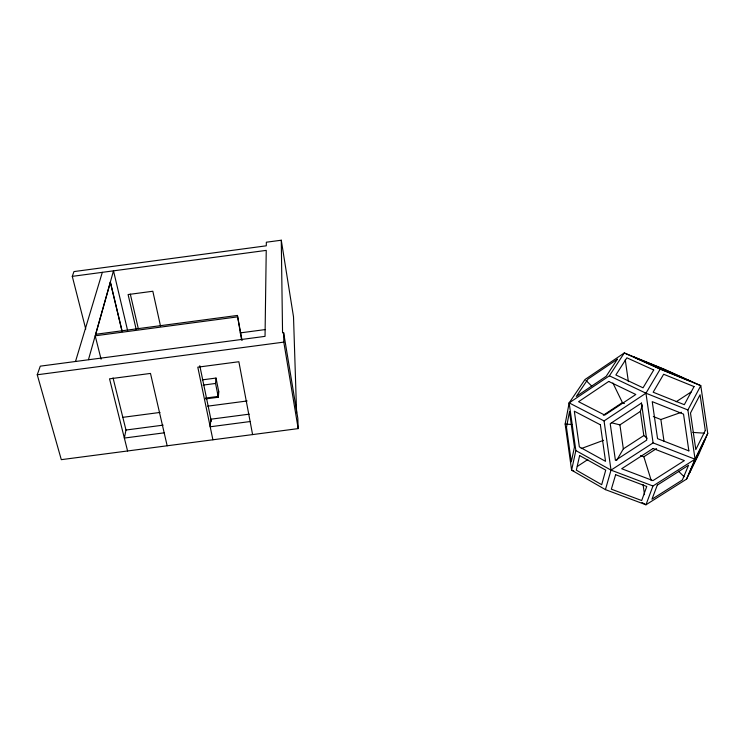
<?xml version="1.0" encoding="UTF-8"?>
<svg xmlns="http://www.w3.org/2000/svg" width="745" height="745" viewBox="0 0 745 745"><rect width="100%" height="100%" fill="white"/><g stroke="black" fill="none" stroke-linecap="round" stroke-linejoin="round"><path stroke-width="1.12" d="M241.557 339.739L237.413 315.442L95.621 334.3M205.667 398.91L218.332 397.243L218.769 391.768L216.022 378.06L202.221 379.876M218.602 390.948L218.164 396.415L205.49 398.081M218.332 397.243L215.556 383.461L216.022 378.06M565.148 424.054L569.161 402.887L585.021 379.503L624.282 352.962L664.019 369.138L700.784 385.649L707.75 433.394L699.061 453.612L686.545 479.128L645.971 504.784L605.434 489.633L571.611 470.17L565.148 424.054L572.076 424.51M113.035 377.901L125.98 430.033L124.35 438.06L164.189 432.826M686.545 479.128L695.057 459.209L687.905 409.974L700.784 385.649L660.191 369.147L624.282 352.962L609.401 375.815L569.161 402.887L575.848 450.567L571.611 470.17L573.752 470.97M88.469 359.649L113.501 270.835L127.591 330.445M95.714 334.281L110.4 282.141L122.217 331.599M605.434 489.633L611.021 470.123L604.055 420.925L569.161 402.887M75.543 361.362L102.316 272.335M647.191 438.228L643.82 435.555L640.365 411.426L642.339 404.991M85.74 329.048L72.284 276.358L73.96 271.58L266.291 245.813L266.347 242.218L281.275 240.216L293.511 316.811L296.594 412.758M281.275 240.216L282.56 332.894L283.659 332.745L297.832 418.392L298.177 428.608L61.304 459.665L37.25 374.772L40.277 366.158L265.043 336.358L266.235 250.385L72.284 276.358M707.75 433.394L695.057 459.209L652.946 486.001L645.971 504.784L642.004 502.53M616.618 460.466L623.341 448.881L643.82 435.555M604.055 420.925L645.952 393.202L660.191 369.147M603.329 415.226L622.41 402.57L624.412 403.548M611.459 422.769L619.924 424.874L640.365 411.426M577.328 466.426L587.824 459.563M676.171 401.76L691.323 391.842M575.848 450.567L611.021 470.123L653.086 442.893L695.057 459.209M640.607 455.521L643.848 456.769L656.531 448.583M581.184 448.592L603.59 440.295M653.318 416.539L660.88 419.528L681.424 412.264M237.329 316.904L95.192 335.799L101.087 359.202M240.095 332.913L265.369 329.56M37.25 374.772L283.808 342.113L283.659 332.745M203.068 385.1L215.556 383.461M122.729 417.349L160.007 412.441M207.669 406.165L247.144 400.968M125.98 430.033L163.127 425.144M249.249 414.155L210.863 419.202L210.192 426.783L250.134 421.54M692.85 432.417L704.314 433.171M611.021 470.123L652.946 486.001M609.401 375.815L645.952 393.202L687.905 409.974M585.849 380.322L591.651 386.012M678.453 471.185L684.124 476.744M612.902 383.014L622.41 402.57M643.848 456.769L651.26 480.581M127.581 450.976L109.534 378.833L150.49 373.422L167.169 445.789M110.307 282.159L122.133 331.609M130.328 294.135L138.328 328.722M136.177 329.346L128.093 294.545L152.827 291.248L160.529 326.105M199.79 365.702L211.31 421.353M212.902 439.792L197.798 367.164L238.866 361.735L252.592 434.586M237.413 315.442L242.06 340.512M283.808 342.113L298.177 428.608M660.88 419.528L664.009 441.263M645.952 393.202L653.086 442.893M625.26 359.826L628.37 381.58M643.084 484.595L644.527 494.689M619.924 424.874L623.341 448.881M569.478 411.687L566.47 427.323L571.303 461.853L574.442 447.093L569.478 411.687M579.629 455.558L576.341 470.16L601.69 484.688L605.722 470.132L579.629 455.558M615.64 474.705L611.347 489.186L641.696 500.538L646.762 486.466L615.64 474.705M657.304 485.107L651.968 499.215L682.364 479.985L688.557 465.243L657.304 485.107M695.597 458.454L689.237 473.336L705.04 439.233L695.597 458.454M705.292 430.489L695.802 449.598L690.494 413.028L700.077 394.748L705.292 430.489M694.051 386.581L684.32 404.693L653.169 392.215L663.655 374.251L694.051 386.581M653.728 369.995L643.047 387.81L615.854 374.968L626.89 357.814L653.728 369.995M617.382 359.211L606.188 376.299L576.276 396.442L588.019 379.056L617.382 359.211M608.73 381.449L578.576 401.704L604.744 415.095L635.82 394.487L608.73 381.449M641.473 403.064L610.22 423.691L615.426 460.419L646.772 440.072L641.473 403.064M653.067 448.481L621.693 468.735L652.955 480.618L684.357 460.606L653.067 448.481M688.855 450.874L657.556 438.665L652.238 401.657L683.528 414.118L688.855 450.874M663.544 369.138L633.837 357.041L660.694 369.147L690.885 381.421L663.544 369.138M600.377 424.79L574.33 411.203L579.349 446.888L605.545 461.323L600.377 424.79"/></g></svg>
